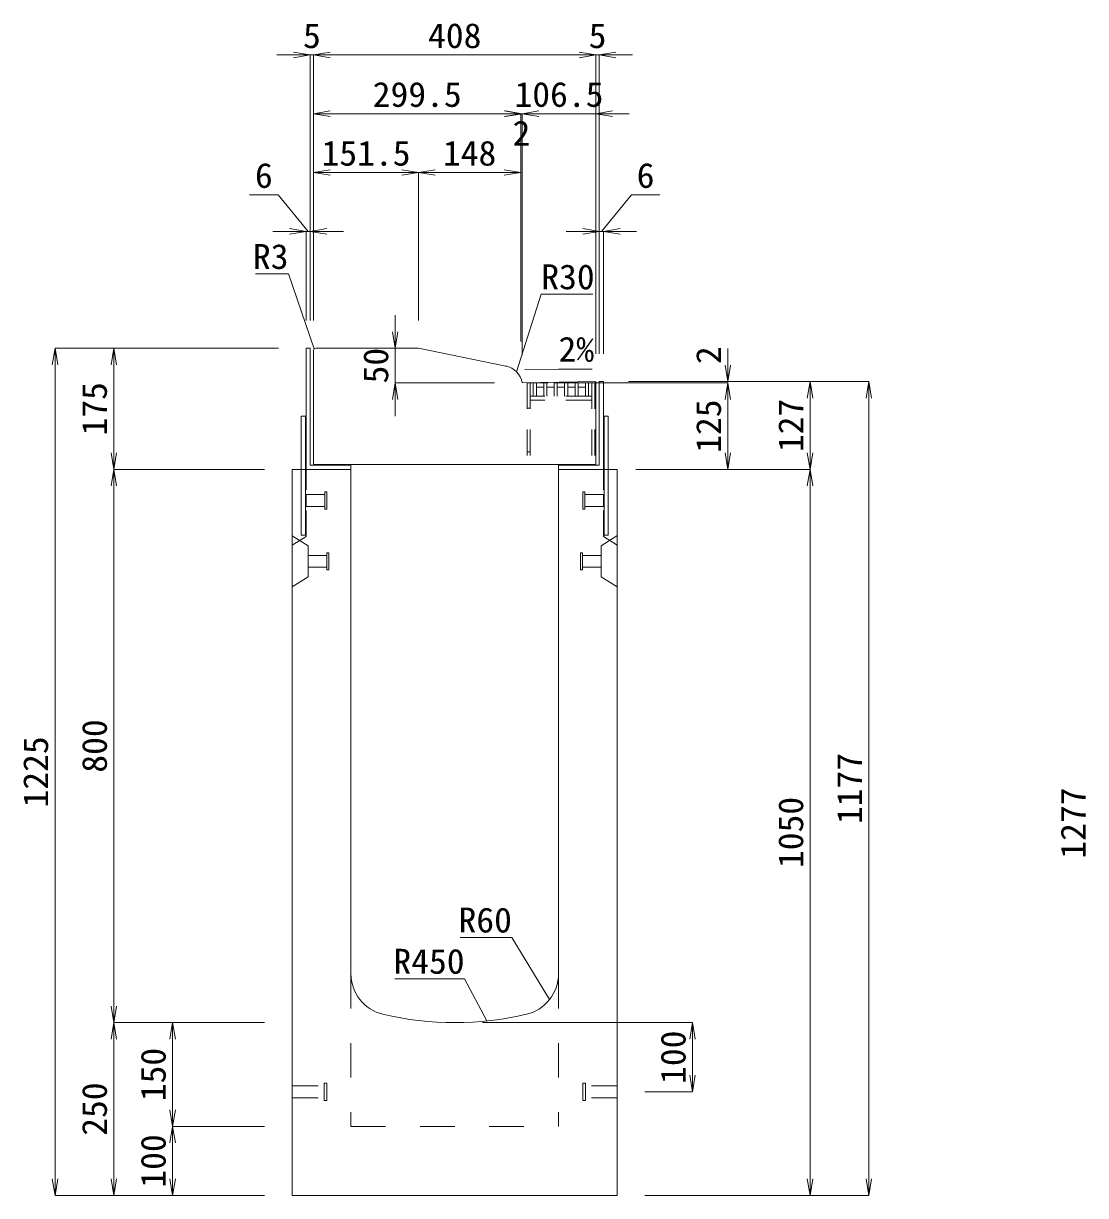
# Model space of a CAD drawing. Units: millimetres at full size. Extents: x -1809 to 57027, y -20349 to 17321.
# Drawn here: x 16776 to 18312, y -8696 to -7001 of the extents above; entities that cross this region are included whole.
import ezdxf
from ezdxf.enums import TextEntityAlignment as Align

# ---------------------------------------------------------------- set-up
doc = ezdxf.new("R2010")
doc.units = ezdxf.units.MM
doc.header["$LTSCALE"] = 50
for name, pattern in [('USER1', [2, 1, -1]), ('USER2', [1.35, 0.75, -0.6]), ('USER3', [1.35, 0.75, -0.6])]:
    doc.linetypes.add(name, pattern=pattern)
for name, color, linetype, lineweight in [('インサート', 3, 'USER2', 9), ('受枠', 3, 'Continuous', 5), ('寸法線', 7, 'Continuous', 13), ('引出線', 4, 'Continuous', 13), ('本体', 2, 'Continuous', 13), ('補助線', 8, 'Continuous', 13), ('ｸﾞﾚｰﾁﾝｸﾞ', 7, 'USER3', 9)]:
    doc.layers.add(name, color=color, linetype=linetype, lineweight=lineweight)
doc.styles.add('ＭＳ 明朝', font='')
doc.styles.get('ＭＳ 明朝').set_extended_font_data('MS Mincho')

# ---------------------------------------------------------------- blocks, each defined once
blk = doc.blocks.new('open_arrow')
at = {"color": 0, "linetype": 'Continuous', "lineweight": -2}
blk.add_lwpolyline([(7.5, 1.25), (0, 0), (7.5, -1.25)], dxfattribs=at)

msp = doc.modelspace()

# ---------------------------------------------------------------- linework, layer by layer
at = {"layer": 'インサート'}
for p, q in [((17185, -7682.55), (17212, -7682.55)), ((17185, -7682.55), (17185, -7699.55)), ((17215, -7678.55), (17212, -7678.55)), ((17212, -7678.55), (17212, -7703.55)), ((17215, -7703.55), (17215, -7678.55)), ((17585, -7678.55), (17588, -7678.55)), ((17585, -7703.55), (17585, -7678.55)), ((17588, -7678.55), (17588, -7703.55)), ((17615, -7682.55), (17588, -7682.55)), ((17615, -7682.55), (17615, -7699.55)), ((17185, -7699.55), (17212, -7699.55)), ((17212, -7703.55), (17215, -7703.55)), ((17588, -7703.55), (17585, -7703.55)), ((17615, -7699.55), (17588, -7699.55)), ((17188.2, -7770.55), (17215.2, -7770.55)), ((17188.2, -7770.55), (17188.2, -7787.55)), ((17218.2, -7766.55), (17215.2, -7766.55)), ((17215.2, -7766.55), (17215.2, -7791.55)), ((17218.2, -7791.55), (17218.2, -7766.55)), ((17581.8, -7766.55), (17584.8, -7766.55)), ((17581.8, -7791.55), (17581.8, -7766.55)), ((17584.8, -7766.55), (17584.8, -7791.55)), ((17611.8, -7770.55), (17584.8, -7770.55)), ((17611.8, -7770.55), (17611.8, -7787.55)), ((17188.2, -7787.55), (17215.2, -7787.55)), ((17215.2, -7791.55), (17218.2, -7791.55)), ((17584.8, -7791.55), (17581.8, -7791.55)), ((17611.8, -7787.55), (17584.8, -7787.55)), ((17165, -8537.55), (17211, -8537.55)), ((17165, -8554.55), (17165, -8537.55)), ((17211, -8558.55), (17211, -8533.55)), ((17211, -8533.55), (17215, -8533.55)), ((17215, -8558.55), (17215, -8533.55)), ((17585, -8533.55), (17589, -8533.55)), ((17585, -8533.55), (17585, -8558.55)), ((17589, -8533.55), (17589, -8558.55)), ((17635, -8537.55), (17589, -8537.55)), ((17635, -8537.55), (17635, -8554.55)), ((17165, -8554.55), (17211, -8554.55)), ((17635, -8554.55), (17589, -8554.55)), ((17215, -8558.55), (17211, -8558.55)), ((17589, -8558.55), (17585, -8558.55))]:
    msp.add_line(p, q, dxfattribs=at)
at = {"layer": '受枠'}
for p, q in [((17185, -7471.05), (17185, -7646.05)), ((17185, -7471.05), (17191, -7471.05)), ((17185, -7471.05), (17191, -7471.05)), ((17191, -7471.05), (17191, -7640.05)), ((17609, -7519.06), (17609, -7640.05)), ((17609, -7519.06), (17615, -7519.06)), ((17615, -7646.05), (17615, -7519.06)), ((17178, -7741.05), (17178, -7569.06)), ((17184, -7569.06), (17178, -7569.06)), ((17184, -7741.05), (17184, -7569.06)), ((17616, -7741.05), (17616, -7569.06)), ((17616, -7569.06), (17622, -7569.06)), ((17622, -7741.05), (17622, -7569.06)), ((17191, -7640.05), (17250, -7640.05)), ((17250, -7646.05), (17250, -7640.05)), ((17550, -7640.05), (17550, -7646.05)), ((17550, -7640.05), (17609, -7640.05)), ((17550, -7646.05), (17550, -7640.05)), ((17250, -7646.05), (17185, -7646.05)), ((17615, -7646.05), (17550, -7646.05)), ((17184, -7741.05), (17178, -7741.05)), ((17616, -7741.05), (17622, -7741.05))]:
    msp.add_line(p, q, dxfattribs=at)
at = {"layer": '寸法線'}
for p, q in [((17244, -7046.93), (17143, -7046.93)), ((17191, -7431.03), (17191, -7046.93)), ((17196, -7431.03), (17196, -7046.93)), ((17604, -7046.93), (17196, -7046.93)), ((17196, -7431.03), (17196, -7046.93)), ((17556, -7046.93), (17657, -7046.93)), ((17604, -7479.23), (17604, -7046.93)), ((17604, -7479.23), (17604, -7046.93)), ((17609, -7479.04), (17609, -7046.93)), ((17495.51, -7131.93), (17196, -7131.93)), ((17196, -7431.03), (17196, -7131.93)), ((17447.51, -7131.93), (17545.44, -7131.93)), ((17449.44, -7131.93), (17652, -7131.93)), ((17495.51, -7461.09), (17495.51, -7131.93)), ((17495.51, -7461.09), (17495.51, -7131.93)), ((17497.44, -7481.08), (17497.44, -7131.93)), ((17497.44, -7481.08), (17497.44, -7131.93)), ((17604, -7479.23), (17604, -7131.93)), ((17196, -7216.93), (17347.5, -7216.93)), ((17196, -7431.03), (17196, -7216.93)), ((17347.5, -7431.03), (17347.5, -7216.93)), ((17347.5, -7216.93), (17495.51, -7216.93)), ((17347.5, -7431.03), (17347.5, -7216.93)), ((17495.51, -7461.09), (17495.51, -7216.93)), ((17144.67, -7249.13), (17103.44, -7249.13)), ((17188, -7301.93), (17144.67, -7249.13)), ((17612, -7301.93), (17655.33, -7249.13)), ((17655.33, -7249.13), (17696.56, -7249.13)), ((17239, -7301.93), (17137, -7301.93)), ((17185, -7431.03), (17185, -7301.93)), ((17191, -7431.03), (17191, -7301.93)), ((17561, -7301.93), (17663, -7301.93)), ((17609, -7479.04), (17609, -7301.93)), ((17615, -7479.04), (17615, -7301.93)), ((17313.83, -7569.11), (17313.83, -7423.05)), ((16822.06, -8696.05), (16822.06, -7471.05)), ((17144.98, -7471.05), (16822.06, -7471.05)), ((16907.06, -7471.05), (16907.06, -7646.05)), ((17144.98, -7471.05), (16907.06, -7471.05)), ((17313.83, -7471.05), (17307.48, -7471.05)), ((17794.94, -7569.1), (17794.94, -7471.25)), ((17457.42, -7521.11), (17313.83, -7521.11)), ((17544.46, -7521.1), (17794.94, -7521.1)), ((17544.46, -7521.1), (17794.94, -7521.1)), ((17651.02, -7519.25), (17794.94, -7519.25)), ((17655.02, -7519.06), (17913.78, -7519.06)), ((17655.02, -7519.06), (17998.78, -7519.06)), ((17794.94, -7646.05), (17794.94, -7521.1)), ((17913.78, -7519.06), (17913.78, -7646.05)), ((17998.78, -7519.06), (17998.78, -8696.05)), ((17124.98, -7646.05), (16907.06, -7646.05)), ((16907.06, -7646.05), (16907.06, -8446.05)), ((17124.98, -7646.05), (16907.06, -7646.05)), ((17662.02, -7646.05), (17794.94, -7646.05)), ((17675.02, -7646.05), (17913.78, -7646.05)), ((17675.02, -7646.05), (17913.78, -7646.05)), ((17913.78, -7646.05), (17913.78, -8696.05)), ((17124.98, -8446.05), (16907.06, -8446.05)), ((16907.06, -8696.05), (16907.06, -8446.05)), ((17124.98, -8446.05), (16907.06, -8446.05)), ((16992.06, -8446.05), (16992.06, -8596.05)), ((17124.98, -8446.05), (16992.06, -8446.05)), ((17440.02, -8446.05), (17743.78, -8446.05)), ((17743.78, -8446.05), (17743.78, -8546.05)), ((17675.02, -8546.05), (17743.78, -8546.05)), ((17124.98, -8596.05), (16992.06, -8596.05)), ((16992.06, -8596.05), (16992.06, -8696.05)), ((17124.98, -8596.05), (16992.06, -8596.05)), ((17124.98, -8696.05), (16822.06, -8696.05)), ((17124.98, -8696.05), (16907.06, -8696.05)), ((17124.98, -8696.05), (16992.06, -8696.05)), ((17675.02, -8696.05), (17913.78, -8696.05)), ((17675.02, -8696.05), (17998.78, -8696.05))]:
    msp.add_line(p, q, dxfattribs=at)
at = {"layer": '引出線'}
for points in [[(17196.88, -7471.93), (17159.65, -7363.53), (17111.92, -7363.53)], [(17489.42, -7505.21), (17525.11, -7392.88), (17599.79, -7392.88)], [(17501.31, -7501.75), (17550.05, -7501.21), (17598.81, -7501.21)], [(17537.07, -8412.74), (17482.66, -8322.84), (17407.98, -8322.84)], [(17446.44, -8443.65), (17414.22, -8382.51), (17313.21, -8382.51)]]:
    msp.add_lwpolyline(points, dxfattribs=at)
at = {"layer": '本体', "lineweight": 20}
for p, q in [((17347.5, -7471.05), (17198.95, -7471.05)), ((17473.81, -7496.66), (17347.5, -7471.05)), ((17196, -7474.05), (17196, -7639.05)), ((17497.44, -7521.1), (17604, -7519.25)), ((17604, -7639.05), (17604, -7519.25)), ((17604, -7639.05), (17196, -7639.05))]:
    msp.add_line(p, q, dxfattribs=at)
at = {"layer": '本体'}
for p, q in [((17165, -7646.05), (17165, -8696.05)), ((17165, -7646.05), (17250, -7646.05)), ((17250, -7646.05), (17250, -8375.53)), ((17550, -7646.05), (17550, -8375.53)), ((17550, -7646.05), (17635, -7646.05)), ((17635, -7646.05), (17635, -8696.05)), ((17165, -8696.05), (17635, -8696.05))]:
    msp.add_line(p, q, dxfattribs=at)
at = {"layer": '本体', "linetype": 'USER2', "lineweight": 9}
for p, q in [((17185, -7743.05), (17185, -7646.05)), ((17615, -7743.05), (17615, -7646.05)), ((17165, -7755.55), (17185, -7743.05)), ((17635, -7755.55), (17615, -7743.05))]:
    msp.add_line(p, q, dxfattribs=at)
at = {"layer": '本体', "lineweight": 9}
for p, q in [((17165, -7742.05), (17188.2, -7756.55)), ((17634.58, -7742.31), (17611.8, -7756.55)), ((17188.2, -7756.55), (17188.2, -7801.55)), ((17611.8, -7756.55), (17611.8, -7801.55)), ((17188.2, -7801.55), (17165, -7816.05)), ((17611.8, -7801.55), (17635, -7816.05))]:
    msp.add_line(p, q, dxfattribs=at)
at = {"layer": '本体', "linetype": 'USER1', "lineweight": 15}
for p, q in [((17250, -8375.53), (17250, -8596.05)), ((17550, -8375.53), (17550, -8596.05)), ((17250, -8596.05), (17550, -8596.05))]:
    msp.add_line(p, q, dxfattribs=at)
at = {"layer": '本体', "lineweight": 20}
for centre, radius, start, end in [((17199, -7474.05), 3, 90, 180), ((17467.85, -7526.06), 30, 9.51572, 78.54145)]:
    msp.add_arc(centre, radius, start, end, dxfattribs=at)
at = {"layer": '本体'}
for centre, radius, start, end in [((17310, -8375.53), 60, 180, 256.65764), ((17490, -8375.53), 60, 283.34236, 0), ((17400, -7996.05), 450, 256.65764, 283.34236)]:
    msp.add_arc(centre, radius, start, end, dxfattribs=at)
at = {"layer": '補助線'}
msp.add_line((17473.82, -7496.71), (17475.55, -7497.06), dxfattribs=at)
at = {"layer": 'ｸﾞﾚｰﾁﾝｸﾞ', "linetype": 'USER2', "lineweight": 5}
for p, q in [((17602.5, -7521.05), (17504.5, -7521.05)), ((17504.5, -7521.05), (17504.5, -7639.05)), ((17509, -7521.05), (17509, -7639.05)), ((17513.5, -7540.05), (17513.5, -7521.05)), ((17518, -7540.05), (17518, -7521.05)), ((17528.6, -7540.05), (17528.6, -7521.05)), ((17533.1, -7540.05), (17533.1, -7521.05)), ((17543.7, -7540.05), (17543.7, -7521.05)), ((17548.2, -7540.05), (17548.2, -7521.05)), ((17558.8, -7540.05), (17558.8, -7521.05)), ((17563.3, -7540.05), (17563.3, -7521.05)), ((17573.9, -7540.05), (17573.9, -7521.05)), ((17578.4, -7540.05), (17578.4, -7521.05)), ((17589, -7540.05), (17589, -7521.05)), ((17593.5, -7540.05), (17593.5, -7521.05)), ((17598, -7521.05), (17598, -7639.05)), ((17602.5, -7521.05), (17602.5, -7639.05)), ((17598, -7540.05), (17509, -7540.05)), ((17518, -7527.05), (17528.6, -7527.05)), ((17533.1, -7527.05), (17543.7, -7527.05)), ((17548.2, -7527.05), (17558.8, -7527.05)), ((17563.3, -7527.05), (17573.9, -7527.05)), ((17578.4, -7527.05), (17589, -7527.05)), ((17509, -7557.55), (17504.5, -7557.55)), ((17598, -7546.05), (17509, -7546.05)), ((17509, -7620.55), (17504.5, -7620.55))]:
    msp.add_line(p, q, dxfattribs=at)

# ---------------------------------------------------------------- block references
at = {"layer": '寸法線', "xscale": 3.2, "yscale": 3.2}
for p, rotation in [((17191, -7046.93), 180), ((17604, -7046.93), 180), ((17604, -7046.93), 180), ((17495.51, -7131.93), 180), ((17495.51, -7131.93), 180), ((17497.44, -7131.93), 180), ((17347.5, -7216.93), 180), ((17495.51, -7216.93), 180), ((17185, -7301.93), 180), ((17609, -7301.93), 180), ((17313.83, -7471.05), 90), ((16822.06, -7471.05), 270), ((16907.06, -7471.05), 270), ((17794.94, -7519.25), 90), ((17313.83, -7521.11), 270), ((17794.94, -7521.1), 270), ((17794.94, -7521.1), 270), ((17913.78, -7519.06), 270), ((17998.78, -7519.06), 270), ((16907.06, -7646.05), 90), ((17794.94, -7646.05), 90), ((17913.78, -7646.05), 90), ((16907.06, -7646.05), 270), ((17913.78, -7646.05), 270), ((16907.06, -8446.05), 90), ((16907.06, -8446.05), 270), ((16992.06, -8446.05), 270), ((17743.78, -8446.05), 270), ((17743.78, -8546.05), 90), ((16992.06, -8596.05), 90), ((16992.06, -8596.05), 270), ((16822.06, -8696.05), 90), ((16907.06, -8696.05), 90), ((16992.06, -8696.05), 90), ((17913.78, -8696.05), 90), ((17998.78, -8696.05), 90)]:
    msp.add_blockref('open_arrow', p, dxfattribs=dict(at, rotation=rotation))
for p in [(17196, -7046.93), (17196, -7046.93), (17609, -7046.93), (17196, -7131.93), (17497.44, -7131.93), (17604, -7131.93), (17196, -7216.93), (17347.5, -7216.93), (17191, -7301.93), (17615, -7301.93)]:
    msp.add_blockref('open_arrow', p, dxfattribs=at)
at = {"layer": '引出線', "xscale": 0.0533, "yscale": 0.0533}
for p, rotation in [((17196.88, -7471.93), 109), ((17489.42, -7505.21), 72.4), ((17501.31, -7501.75), 0.6), ((17537.07, -8412.74), 121.2), ((17446.44, -8443.65), 117.8)]:
    msp.add_blockref('open_arrow', p, dxfattribs=dict(at, rotation=rotation))

# ---------------------------------------------------------------- texts
at = {"layer": '寸法線', "style": 'ＭＳ 明朝', "width": 1.05}
for s, p in [('5', (17193.5, -7018.91)), ('408', (17400, -7018.91)), ('5', (17606.5, -7018.91)), ('299.5', (17345.75, -7103.91)), ('106.5', (17550.72, -7103.91)), ('2', (17496.47, -7159.95)), ('151.5', (17271.75, -7188.91)), ('148', (17421.5, -7188.91)), ('6', (17124.05, -7221.11)), ('6', (17675.95, -7221.11))]:
    msp.add_text(s, height=36.03, dxfattribs=at).set_placement(p, align=Align.MIDDLE_CENTER)
for s, p in [('50', (17285.81, -7496.08)), ('2', (17766.92, -7480.99)), ('175', (16879.04, -7558.55)), ('125', (17766.92, -7583.58)), ('127', (17885.76, -7582.56)), ('800', (16879.04, -8046.05)), ('1225', (16794.04, -8083.55)), ('1177', (17970.76, -8107.56)), ('1277', (18294.04, -8157.55)), ('1050', (17885.76, -8171.05)), ('100', (17715.76, -8496.05)), ('150', (16964.04, -8521.05)), ('250', (16879.04, -8571.05)), ('100', (16964.04, -8646.05))]:
    msp.add_text(s, height=36.03, rotation=90, dxfattribs=at).set_placement(p, align=Align.MIDDLE_CENTER)
at = {"layer": '引出線', "style": 'ＭＳ 明朝', "width": 1.05}
for s, p in [('R3', (17159.65, -7320.33)), ('R60', (17482.66, -8279.64)), ('R450', (17414.22, -8339.31))]:
    msp.add_text(s, height=36.03, dxfattribs=at).set_placement(p, align=Align.TOP_RIGHT)
for s, p in [('R30', (17525.11, -7349.68)), ('2%', (17550.05, -7454.3))]:
    msp.add_text(s, height=36.03, dxfattribs=at).set_placement(p, align=Align.TOP_LEFT)

doc.saveas('drawing.dxf')
